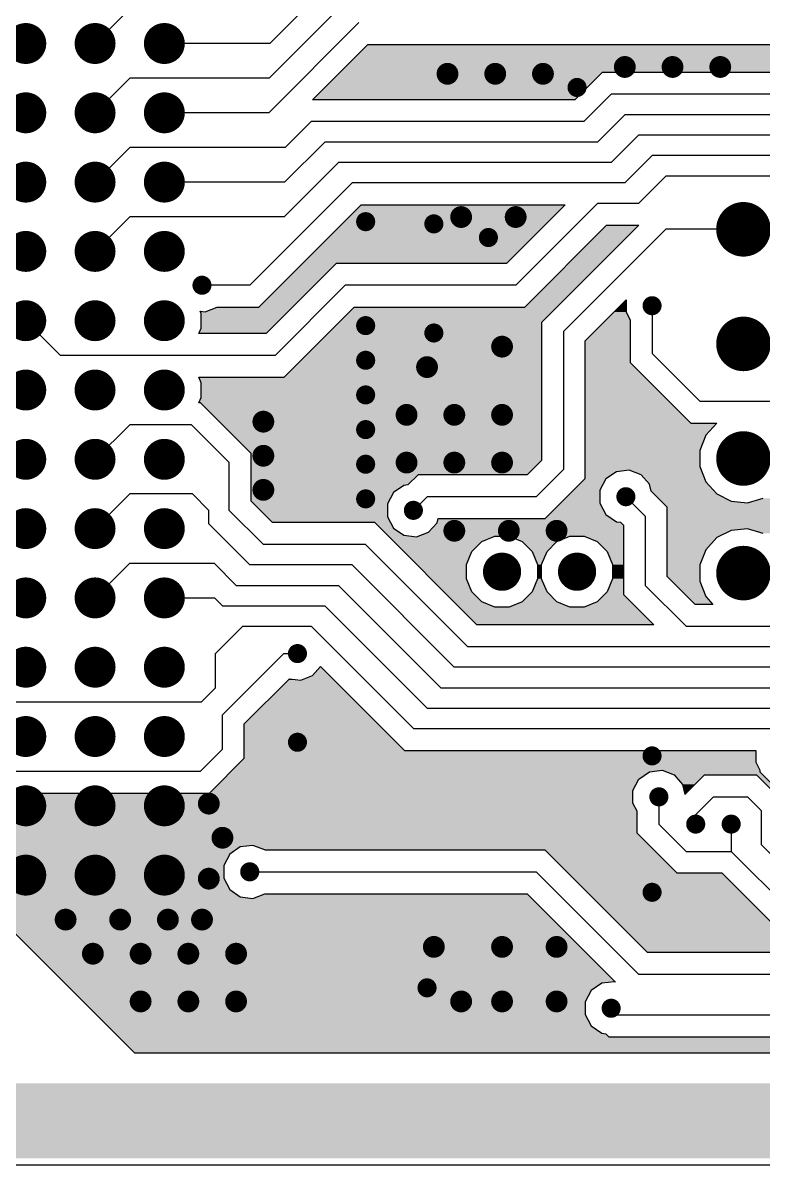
# Model space of a CAD drawing. Extents: x 295 to 953, y 10 to 290.
# Drawn here: x 514.4 to 559.2, y 85 to 154.1 of the extents above; entities that cross this region are included whole.
import ezdxf

# ---------------------------------------------------------------- set-up
doc = ezdxf.new("R2010")
doc.units = 0
doc.header["$LTSCALE"] = 5
doc.header["$MEASUREMENT"] = 0
doc.layers.get('0').update_dxf_attribs({"linetype": 'CONTINUOUS', "lineweight": 25})
doc.layers.add('19_SOLD_GBR', color=4, linetype='CONTINUOUS')

msp = doc.modelspace()

# ---------------------------------------------------------------- linework, layer by layer
at = {"color": 7}
for points, const_width in [([(515.237, 152.832, -1), (514, 152.832, -1)], 1.238), ([(519.428, 152.832, -1), (518.191, 152.832, -1)], 1.238), ([(523.619, 152.832, -1), (522.382, 152.832, -1)], 1.238), ([(551.183, 151.413, -1), (550.523, 151.413, -1)], 0.66), ([(554.07, 151.413, -1), (553.41, 151.413, -1)], 0.66), ([(556.958, 151.413, -1), (556.298, 151.413, -1)], 0.66), ([(540.458, 151, -1), (539.798, 151, -1)], 0.66), ([(543.345, 151, -1), (542.685, 151, -1)], 0.66), ([(546.233, 151, -1), (545.573, 151, -1)], 0.66), ([(548.254, 150.175, -1), (547.676, 150.175, -1)], 0.577), ([(515.237, 148.641, -1), (514, 148.641, -1)], 1.238), ([(519.428, 148.641, -1), (518.191, 148.641, -1)], 1.238), ([(523.619, 148.641, -1), (522.382, 148.641, -1)], 1.238), ([(515.237, 144.45, -1), (514, 144.45, -1)], 1.238), ([(519.428, 144.45, -1), (518.191, 144.45, -1)], 1.238), ([(523.619, 144.45, -1), (522.382, 144.45, -1)], 1.238), ([(558.855, 141.595, -1), (557.205, 141.595, -1)], 1.65), ([(535.466, 142.057, -1), (534.889, 142.057, -1)], 0.577), ([(539.591, 141.925, -1), (539.014, 141.925, -1)], 0.577), ([(541.283, 142.338, -1), (540.623, 142.338, -1)], 0.66), ([(544.583, 142.338, -1), (543.923, 142.338, -1)], 0.66), ([(542.891, 141.1, -1), (542.314, 141.1, -1)], 0.577), ([(515.237, 140.259, -1), (514, 140.259, -1)], 1.238), ([(519.428, 140.259, -1), (518.191, 140.259, -1)], 1.238), ([(523.619, 140.259, -1), (522.382, 140.259, -1)], 1.238), ([(525.566, 138.213, -1), (524.989, 138.213, -1)], 0.577), ([(552.791, 136.975, -1), (552.214, 136.975, -1)], 0.577), ([(515.237, 136.068, -1), (514, 136.068, -1)], 1.238), ([(519.428, 136.068, -1), (518.191, 136.068, -1)], 1.238), ([(523.619, 136.068, -1), (522.382, 136.068, -1)], 1.238), ([(535.466, 135.771, -1), (534.889, 135.771, -1)], 0.577), ([(558.855, 134.665, -1), (557.205, 134.665, -1)], 1.65), ([(539.591, 135.325, -1), (539.014, 135.325, -1)], 0.577), ([(543.758, 134.5, -1), (543.098, 134.5, -1)], 0.66), ([(535.466, 133.675, -1), (534.889, 133.675, -1)], 0.577), ([(539.22, 133.263, -1), (538.56, 133.263, -1)], 0.66), ([(515.237, 131.877, -1), (514, 131.877, -1)], 1.238), ([(519.428, 131.877, -1), (518.191, 131.877, -1)], 1.238), ([(523.619, 131.877, -1), (522.382, 131.877, -1)], 1.238), ([(535.466, 131.58, -1), (534.889, 131.58, -1)], 0.577), ([(529.32, 129.963, -1), (528.66, 129.963, -1)], 0.66), ([(537.983, 130.375, -1), (537.323, 130.375, -1)], 0.66), ([(540.87, 130.375, -1), (540.21, 130.375, -1)], 0.66), ([(543.758, 130.375, -1), (543.098, 130.375, -1)], 0.66), ([(535.466, 129.484, -1), (534.889, 129.484, -1)], 0.577), ([(558.855, 127.735, -1), (557.205, 127.735, -1)], 1.65), ([(515.237, 127.686, -1), (514, 127.686, -1)], 1.238), ([(519.428, 127.686, -1), (518.191, 127.686, -1)], 1.238), ([(523.619, 127.686, -1), (522.382, 127.686, -1)], 1.238), ([(529.32, 127.9, -1), (528.66, 127.9, -1)], 0.66), ([(535.466, 127.389, -1), (534.889, 127.389, -1)], 0.577), ([(537.983, 127.488, -1), (537.323, 127.488, -1)], 0.66), ([(540.87, 127.488, -1), (540.21, 127.488, -1)], 0.66), ([(543.758, 127.488, -1), (543.098, 127.488, -1)], 0.66), ([(529.32, 125.838, -1), (528.66, 125.838, -1)], 0.66), ([(535.466, 125.293, -1), (534.889, 125.293, -1)], 0.577), ([(551.207, 125.425, -1), (550.63, 125.425, -1)], 0.577), ([(538.354, 124.6, -1), (537.776, 124.6, -1)], 0.577), ([(515.237, 123.495, -1), (514, 123.495, -1)], 1.238), ([(519.428, 123.495, -1), (518.191, 123.495, -1)], 1.238), ([(523.619, 123.495, -1), (522.382, 123.495, -1)], 1.238), ([(540.87, 123.363, -1), (540.21, 123.363, -1)], 0.66), ([(544.17, 123.363, -1), (543.51, 123.363, -1)], 0.66), ([(547.058, 123.363, -1), (546.398, 123.363, -1)], 0.66), ([(558.855, 120.805, -1), (557.205, 120.805, -1)], 1.65), ([(544.005, 120.888, -1), (542.85, 120.888, -1)], 1.155), ([(548.543, 120.888, -1), (547.388, 120.888, -1)], 1.155), ([(515.237, 119.304, -1), (514, 119.304, -1)], 1.238), ([(519.428, 119.304, -1), (518.191, 119.304, -1)], 1.238), ([(523.619, 119.304, -1), (522.382, 119.304, -1)], 1.238), ([(515.237, 115.113, -1), (514, 115.113, -1)], 1.238), ([(519.428, 115.113, -1), (518.191, 115.113, -1)], 1.238), ([(523.619, 115.113, -1), (522.382, 115.113, -1)], 1.238), ([(531.341, 115.938, -1), (530.764, 115.938, -1)], 0.577), ([(515.237, 110.922, -1), (514, 110.922, -1)], 1.238), ([(519.428, 110.922, -1), (518.191, 110.922, -1)], 1.238), ([(523.619, 110.922, -1), (522.382, 110.922, -1)], 1.238), ([(531.341, 110.575, -1), (530.764, 110.575, -1)], 0.577), ([(552.791, 109.75, -1), (552.214, 109.75, -1)], 0.577), ([(515.237, 106.731, -1), (514, 106.731, -1)], 1.238), ([(519.428, 106.731, -1), (518.191, 106.731, -1)], 1.238), ([(523.619, 106.731, -1), (522.382, 106.731, -1)], 1.238), ([(553.204, 107.275, -1), (552.626, 107.275, -1)], 0.577), ([(526.02, 106.863, -1), (525.36, 106.863, -1)], 0.66), ([(555.431, 105.625, -1), (554.854, 105.625, -1)], 0.577), ([(557.576, 105.625, -1), (556.999, 105.625, -1)], 0.577), ([(526.845, 104.8, -1), (526.185, 104.8, -1)], 0.66), ([(515.237, 102.54, -1), (514, 102.54, -1)], 1.238), ([(519.428, 102.54, -1), (518.191, 102.54, -1)], 1.238), ([(523.619, 102.54, -1), (522.382, 102.54, -1)], 1.238), ([(526.02, 102.325, -1), (525.36, 102.325, -1)], 0.66), ([(528.454, 102.738, -1), (527.876, 102.738, -1)], 0.577), ([(552.791, 101.5, -1), (552.214, 101.5, -1)], 0.577), ([(517.358, 99.85, -1), (516.698, 99.85, -1)], 0.66), ([(520.658, 99.85, -1), (519.998, 99.85, -1)], 0.66), ([(523.545, 99.85, -1), (522.885, 99.85, -1)], 0.66), ([(525.608, 99.85, -1), (524.948, 99.85, -1)], 0.66), ([(539.633, 98.2, -1), (538.973, 98.2, -1)], 0.66), ([(543.758, 98.2, -1), (543.098, 98.2, -1)], 0.66), ([(547.058, 98.2, -1), (546.398, 98.2, -1)], 0.66), ([(519.008, 97.788, -1), (518.348, 97.788, -1)], 0.66), ([(521.895, 97.788, -1), (521.235, 97.788, -1)], 0.66), ([(524.783, 97.788, -1), (524.123, 97.788, -1)], 0.66), ([(527.67, 97.788, -1), (527.01, 97.788, -1)], 0.66), ([(539.179, 95.725, -1), (538.601, 95.725, -1)], 0.577), ([(521.895, 94.9, -1), (521.235, 94.9, -1)], 0.66), ([(524.783, 94.9, -1), (524.123, 94.9, -1)], 0.66), ([(527.67, 94.9, -1), (527.01, 94.9, -1)], 0.66), ([(541.283, 94.9, -1), (540.623, 94.9, -1)], 0.66), ([(543.758, 94.9, -1), (543.098, 94.9, -1)], 0.66), ([(547.058, 94.9, -1), (546.398, 94.9, -1)], 0.66), ([(550.316, 94.488, -1), (549.739, 94.488, -1)], 0.577)]:
    msp.add_lwpolyline(points, format="xyb", close=True, dxfattribs=dict(at, const_width=const_width))
at = {"layer": '19_SOLD_GBR', "color": 7}
for p, q in [((529.378, 152.832), (533.115, 156.569)), ((518.81, 152.832), (520.905, 154.927)), ((529.345, 150.736), (533.94, 155.331)), ((529.312, 148.641), (534.765, 154.094)), ((529.378, 152.832), (523.001, 152.832)), ((531.972, 149.433), (535.311, 152.774)), ((535.311, 152.774), (565.63, 152.774)), ((518.81, 148.641), (520.905, 150.736)), ((529.345, 150.736), (520.905, 150.736)), ((549.481, 151.082), (547.831, 149.433)), ((564.186, 151.082), (549.481, 151.082)), ((547.831, 149.433), (531.972, 149.433)), ((548.378, 148.113), (550.028, 149.763)), ((563.64, 149.763), (550.028, 149.763)), ((529.312, 148.641), (523.001, 148.641)), ((549.203, 146.875), (550.853, 148.525)), ((562.815, 148.525), (550.853, 148.525)), ((530.31, 146.545), (531.878, 148.113)), ((548.378, 148.113), (531.878, 148.113)), ((550.028, 145.638), (551.678, 147.288)), ((561.99, 147.288), (551.678, 147.288)), ((518.81, 144.45), (520.905, 146.545)), ((530.31, 146.545), (520.905, 146.545)), ((530.277, 144.45), (532.703, 146.875)), ((549.203, 146.875), (532.703, 146.875)), ((550.853, 144.4), (552.503, 146.05)), ((561.165, 146.05), (552.503, 146.05)), ((530.244, 142.354), (533.528, 145.638)), ((550.028, 145.638), (533.528, 145.638)), ((530.277, 144.45), (523.001, 144.45)), ((528.165, 138.213), (534.353, 144.4)), ((550.853, 144.4), (534.353, 144.4)), ((551.678, 143.163), (553.328, 144.813)), ((560.34, 144.813), (553.328, 144.813)), ((528.711, 136.892), (534.899, 143.08)), ((534.899, 143.08), (547.252, 143.08)), ((547.252, 143.08), (543.706, 139.533)), ((544.253, 138.213), (549.203, 143.163)), ((551.678, 143.163), (549.203, 143.163)), ((518.81, 140.259), (520.905, 142.354)), ((530.244, 142.354), (520.905, 142.354)), ((544.799, 136.892), (549.749, 141.842)), ((551.707, 141.842), (545.82, 135.954)), ((549.749, 141.842), (551.707, 141.842)), ((547.14, 135.408), (553.328, 141.595)), ((558.03, 141.595), (553.328, 141.595)), ((533.394, 139.533), (529.153, 135.292)), ((543.706, 139.533), (533.394, 139.533)), ((528.165, 138.213), (525.278, 138.213)), ((529.7, 133.972), (533.94, 138.213)), ((544.253, 138.213), (533.94, 138.213)), ((525.472, 136.61), (526.195, 136.884)), ((526.195, 136.884), (526.203, 136.892)), ((526.203, 136.892), (528.711, 136.892)), ((530.246, 132.652), (534.486, 136.892)), ((534.486, 136.892), (544.799, 136.892)), ((548.46, 134.861), (550.935, 137.335)), ((550.935, 137.335), (550.935, 136.589)), ((552.503, 136.975), (552.503, 134.088)), ((525.172, 136.647), (525.472, 136.61)), ((525.228, 136.511), (525.172, 136.647)), ((525.228, 135.625), (525.228, 136.511)), ((550.935, 136.589), (551.183, 136.117)), ((551.183, 136.117), (551.183, 133.541)), ((514.619, 136.068), (516.714, 133.972)), ((525.091, 135.292), (525.228, 135.625)), ((545.82, 135.954), (545.82, 127.621)), ((547.14, 135.408), (547.14, 127.075)), ((529.153, 135.292), (525.091, 135.292)), ((548.46, 126.529), (548.46, 134.861)), ((555.39, 131.2), (552.503, 134.088)), ((529.7, 133.972), (516.714, 133.972)), ((551.183, 133.541), (554.844, 129.88)), ((525.091, 132.652), (530.246, 132.652)), ((525.228, 132.32), (525.091, 132.652)), ((525.228, 131.434), (525.228, 132.32)), ((525.091, 131.101), (525.228, 131.434)), ((525.18, 131.101), (525.091, 131.101)), ((528.248, 128.034), (525.18, 131.101)), ((555.39, 131.2), (588.803, 131.2)), ((554.844, 129.88), (556.415, 129.88)), ((556.411, 129.878), (555.746, 129.149)), ((556.415, 129.88), (556.411, 129.878)), ((518.81, 127.686), (520.905, 129.781)), ((524.634, 129.781), (520.905, 129.781)), ((524.634, 129.781), (526.928, 127.488)), ((555.746, 129.149), (555.39, 128.228)), ((528.248, 125.146), (528.248, 128.034)), ((555.39, 128.228), (555.39, 127.242)), ((526.928, 124.6), (526.928, 127.488)), ((545.82, 127.621), (544.944, 126.745)), ((555.39, 127.242), (555.746, 126.321)), ((538.344, 126.745), (537.737, 126.139)), ((544.944, 126.745), (538.344, 126.745)), ((545.49, 125.425), (547.14, 127.075)), ((546.036, 124.105), (548.46, 126.529)), ((549.709, 126.496), (549.351, 125.811)), ((550.346, 126.935), (549.709, 126.496)), ((551.113, 127.029), (550.346, 126.935)), ((551.836, 126.753), (551.113, 127.029)), ((552.347, 126.176), (551.836, 126.753)), ((537.492, 126.11), (536.856, 125.671)), ((537.737, 126.139), (537.492, 126.11)), ((549.351, 125.811), (549.351, 125.039)), ((552.451, 125.76), (552.347, 126.176)), ((553.41, 124.8), (552.451, 125.76)), ((555.746, 126.321), (556.411, 125.592)), ((518.81, 123.495), (520.905, 125.59)), ((524.7, 125.59), (520.905, 125.59)), ((524.7, 125.59), (525.69, 124.6)), ((529.536, 123.857), (528.248, 125.146)), ((536.856, 125.671), (536.498, 124.986)), ((538.065, 124.6), (538.89, 125.425)), ((545.49, 125.425), (538.89, 125.425)), ((549.351, 125.039), (549.709, 124.354)), ((550.919, 125.425), (552.09, 124.254)), ((556.411, 125.592), (557.294, 125.151)), ((557.294, 125.151), (558.278, 125.06)), ((558.278, 125.06), (559.228, 125.331)), ((525.69, 123.775), (525.69, 124.6)), ((526.928, 124.6), (528.99, 122.538)), ((536.498, 124.986), (536.498, 124.214)), ((549.709, 124.354), (550.346, 123.915)), ((553.41, 120.609), (553.41, 124.8)), ((525.69, 123.775), (528.165, 121.3)), ((535.724, 123.857), (529.536, 123.857)), ((541.911, 117.67), (535.724, 123.857)), ((536.498, 124.214), (536.856, 123.529)), ((538.982, 123.272), (539.494, 123.849)), ((539.494, 123.849), (539.558, 124.105)), ((539.558, 124.105), (546.036, 124.105)), ((550.346, 123.915), (550.59, 123.886)), ((550.59, 123.886), (550.77, 123.707)), ((550.77, 123.707), (550.77, 119.516)), ((552.09, 124.254), (552.09, 120.063)), ((536.856, 123.529), (537.492, 123.09)), ((537.492, 123.09), (538.26, 122.998)), ((538.26, 122.998), (538.982, 123.272)), ((542.212, 122.706), (543, 123.032)), ((543, 123.032), (543.855, 123.032)), ((543.855, 123.032), (544.642, 122.706)), ((546.749, 122.706), (547.538, 123.032)), ((547.538, 123.032), (548.392, 123.032)), ((548.392, 123.032), (549.179, 122.706)), ((557.294, 123.389), (556.411, 122.948)), ((558.278, 123.48), (557.294, 123.389)), ((559.228, 123.209), (558.278, 123.48)), ((535.178, 122.538), (528.99, 122.538)), ((535.178, 122.538), (541.365, 116.35)), ((541.609, 122.104), (542.212, 122.706)), ((544.642, 122.706), (545.246, 122.104)), ((546.147, 122.104), (546.749, 122.706)), ((549.179, 122.706), (549.783, 122.104)), ((556.411, 122.948), (555.746, 122.219)), ((541.283, 121.315), (541.609, 122.104)), ((545.246, 122.104), (545.573, 121.315)), ((545.82, 121.315), (546.147, 122.104)), ((549.783, 122.104), (550.11, 121.315)), ((555.746, 122.219), (555.39, 121.298)), ((518.81, 119.304), (520.905, 121.399)), ((520.905, 121.399), (526.004, 121.399)), ((527.34, 120.063), (526.004, 121.399)), ((534.353, 121.3), (528.165, 121.3)), ((534.353, 121.3), (540.54, 115.113)), ((541.283, 120.46), (541.283, 121.315)), ((545.573, 121.315), (545.573, 120.46)), ((545.82, 120.46), (545.82, 121.315)), ((550.11, 121.315), (550.11, 120.46)), ((555.39, 121.298), (555.39, 120.312)), ((541.609, 119.673), (541.283, 120.46)), ((545.573, 120.46), (545.246, 119.673)), ((546.147, 119.673), (545.82, 120.46)), ((550.11, 120.46), (549.783, 119.673)), ((555.111, 118.908), (553.41, 120.609)), ((555.39, 120.312), (555.746, 119.391)), ((527.34, 120.063), (533.528, 120.063)), ((539.715, 113.875), (533.528, 120.063)), ((542.212, 119.069), (541.609, 119.673)), ((545.246, 119.673), (544.642, 119.069)), ((546.749, 119.069), (546.147, 119.673)), ((549.783, 119.673), (549.179, 119.069)), ((550.77, 119.516), (552.615, 117.67)), ((554.565, 117.588), (552.09, 120.063)), ((523.001, 119.304), (526.037, 119.304)), ((526.515, 118.825), (526.037, 119.304)), ((526.515, 118.825), (532.703, 118.825)), ((538.89, 112.638), (532.703, 118.825)), ((543, 118.743), (542.212, 119.069)), ((544.642, 119.069), (543.855, 118.743)), ((547.538, 118.743), (546.749, 119.069)), ((549.179, 119.069), (548.392, 118.743)), ((556.187, 118.908), (555.111, 118.908)), ((555.746, 119.391), (556.187, 118.908)), ((543.855, 118.743), (543, 118.743)), ((548.392, 118.743), (547.538, 118.743)), ((527.753, 117.588), (526.103, 115.938)), ((527.753, 117.588), (531.878, 117.588)), ((538.065, 111.4), (531.878, 117.588)), ((552.615, 117.67), (541.911, 117.67)), ((554.565, 117.588), (561.578, 117.588)), ((562.403, 116.35), (541.365, 116.35)), ((526.103, 113.875), (526.103, 115.938)), ((530.228, 115.938), (526.515, 112.225)), ((530.228, 115.938), (531.053, 115.938)), ((531.97, 114.609), (532.448, 115.149)), ((532.448, 115.149), (537.519, 110.08)), ((563.228, 115.113), (540.54, 115.113)), ((527.835, 111.679), (530.574, 114.416)), ((530.574, 114.416), (531.247, 114.335)), ((531.247, 114.335), (531.97, 114.609)), ((526.103, 113.875), (525.245, 113.017)), ((539.715, 113.875), (564.053, 113.875)), ((509.57, 113.017), (525.245, 113.017)), ((538.89, 112.638), (564.878, 112.638)), ((526.515, 110.163), (526.515, 112.225)), ((527.835, 109.616), (527.835, 111.679)), ((538.065, 111.4), (563.228, 111.4)), ((526.515, 110.163), (525.179, 108.826)), ((537.519, 110.08), (558.773, 110.08)), ((558.773, 110.08), (558.773, 109.364)), ((525.725, 107.506), (527.835, 109.616)), ((558.773, 109.364), (559.02, 108.892)), ((511.154, 108.826), (525.179, 108.826)), ((551.706, 108.346), (552.343, 108.785)), ((552.343, 108.785), (553.11, 108.879)), ((553.11, 108.879), (553.832, 108.603)), ((553.832, 108.603), (554.344, 108.026)), ((554.494, 107.42), (555.669, 108.595)), ((555.669, 108.595), (558.824, 108.595)), ((558.824, 108.595), (560.423, 106.996)), ((559.02, 108.892), (559.02, 108.791)), ((559.02, 108.791), (561.856, 105.955)), ((551.348, 107.661), (551.706, 108.346)), ((554.344, 108.026), (554.494, 107.42)), ((511.896, 107.506), (525.725, 107.506)), ((551.348, 106.889), (551.348, 107.661)), ((552.915, 107.275), (552.915, 105.625)), ((556.215, 107.275), (555.143, 106.203)), ((556.215, 107.275), (558.278, 107.275)), ((559.103, 106.45), (558.278, 107.275)), ((551.595, 106.417), (551.348, 106.889)), ((551.595, 105.079), (551.595, 106.417)), ((559.103, 106.45), (559.103, 104.388)), ((555.143, 105.625), (555.143, 106.203)), ((554.019, 102.655), (551.595, 105.079)), ((554.565, 103.975), (552.915, 105.625)), ((557.288, 105.625), (557.288, 103.975)), ((528.36, 104.341), (527.592, 104.247)), ((529.082, 104.066), (528.36, 104.341)), ((560.753, 102.738), (559.103, 104.388)), ((526.956, 103.808), (526.598, 103.124)), ((527.592, 104.247), (526.956, 103.808)), ((529.091, 104.057), (529.082, 104.066)), ((546.036, 104.057), (529.091, 104.057)), ((552.224, 97.87), (546.036, 104.057)), ((554.565, 103.975), (557.288, 103.975)), ((557.288, 103.975), (561, 100.263)), ((526.598, 103.124), (526.598, 102.351)), ((526.598, 102.351), (526.956, 101.667)), ((528.165, 102.738), (545.49, 102.738)), ((551.678, 96.55), (545.49, 102.738)), ((556.741, 102.655), (554.019, 102.655)), ((560.454, 98.943), (556.741, 102.655)), ((526.956, 101.667), (527.592, 101.228)), ((527.592, 101.228), (528.36, 101.135)), ((528.36, 101.135), (529.082, 101.409)), ((529.082, 101.409), (529.091, 101.417)), ((529.091, 101.417), (544.944, 101.417)), ((544.944, 101.417), (550.3, 96.062)), ((521.22, 91.765), (512.558, 100.427)), ((572.994, 97.87), (552.224, 97.87)), ((550.222, 96.091), (549.455, 95.997)), ((550.3, 96.062), (550.222, 96.091)), ((551.678, 96.55), (573.54, 96.55)), ((548.818, 95.558), (548.46, 94.874)), ((549.455, 95.997), (548.818, 95.558)), ((548.46, 94.874), (548.46, 94.101)), ((548.46, 94.101), (548.818, 93.417)), ((550.028, 94.488), (550.44, 94.075)), ((585.915, 94.075), (550.44, 94.075)), ((548.818, 93.417), (549.455, 92.978)), ((549.455, 92.978), (549.699, 92.948)), ((549.699, 92.948), (549.894, 92.755)), ((549.894, 92.755), (586.461, 92.755)), ((744.503, 91.765), (521.22, 91.765)), ((868.478, 85), (508.778, 85))]:
    msp.add_line(p, q, dxfattribs=at)
for points in [[(565.703, 151.082), (565.702, 152.774), (533.621, 151.082), (535.311, 152.774)], [(565.702, 152.774), (565.702, 152.774), (535.311, 152.774), (565.63, 152.774)], [(547.831, 149.433), (549.481, 151.082), (531.972, 149.433), (533.621, 151.082)], [(565.703, 151.082), (565.703, 151.082), (564.186, 151.082), (549.481, 151.082)], [(543.706, 139.533), (547.252, 143.08), (531.351, 139.533), (534.899, 143.08)], [(546.759, 136.892), (551.707, 141.842), (544.799, 136.892), (549.749, 141.842)], [(551.707, 141.842), (551.707, 141.842), (549.749, 141.842), (551.707, 141.842)], [(530.754, 136.892), (533.394, 139.533), (528.711, 136.892), (531.351, 139.533)], [(530.472, 136.61), (530.746, 136.884), (525.472, 136.61), (526.195, 136.884)], [(530.746, 136.884), (530.754, 136.892), (526.195, 136.884), (526.203, 136.892)], [(530.754, 136.892), (530.754, 136.892), (526.203, 136.892), (528.711, 136.892)], [(545.82, 135.954), (546.759, 136.892), (533.547, 135.954), (534.486, 136.892)], [(546.759, 136.892), (546.759, 136.892), (534.486, 136.892), (544.799, 136.892)], [(550.935, 136.589), (550.935, 137.335), (550.189, 136.589), (550.935, 137.335)], [(525.472, 136.61), (525.172, 136.647), (525.187, 136.61), (525.172, 136.647)], [(530.373, 136.511), (530.472, 136.61), (525.228, 136.511), (525.187, 136.61)], [(529.487, 135.625), (530.373, 136.511), (525.228, 135.625), (525.228, 136.511)], [(551.183, 134.861), (551.183, 136.117), (548.46, 134.861), (549.717, 136.117)], [(551.183, 136.117), (550.935, 136.589), (549.717, 136.117), (550.189, 136.589)], [(529.153, 135.292), (529.487, 135.625), (525.091, 135.292), (525.228, 135.625)], [(545.82, 132.652), (545.82, 135.954), (530.246, 132.652), (533.547, 135.954)], [(551.183, 133.541), (551.183, 134.861), (548.46, 133.541), (548.46, 134.861)], [(554.844, 129.88), (551.183, 133.541), (548.46, 129.88), (548.46, 133.541)], [(545.82, 132.32), (545.82, 132.652), (525.228, 132.32), (525.091, 132.652)], [(545.82, 132.652), (545.82, 132.652), (525.091, 132.652), (530.246, 132.652)], [(545.82, 131.434), (545.82, 132.32), (525.228, 131.434), (525.228, 132.32)], [(545.82, 131.101), (545.82, 131.434), (525.091, 131.101), (525.228, 131.434)], [(545.82, 131.101), (545.82, 131.101), (525.18, 131.101), (525.091, 131.101)], [(545.82, 128.034), (545.82, 131.101), (528.248, 128.034), (525.18, 131.101)], [(556.411, 129.878), (556.415, 129.88), (548.46, 129.878), (548.46, 129.88)], [(555.746, 129.149), (556.411, 129.878), (548.46, 129.149), (548.46, 129.878)], [(555.39, 128.228), (555.746, 129.149), (548.46, 128.228), (548.46, 129.149)], [(545.82, 127.621), (545.82, 128.034), (528.248, 127.621), (528.248, 128.034)], [(555.39, 127.242), (555.39, 128.228), (548.46, 127.242), (548.46, 128.228)], [(544.944, 126.745), (545.82, 127.621), (528.248, 126.745), (528.248, 127.621)], [(555.472, 127.029), (555.39, 127.242), (548.46, 127.029), (548.46, 127.242)], [(537.737, 126.139), (538.344, 126.745), (528.248, 126.139), (528.248, 126.745)], [(549.351, 125.811), (549.709, 126.496), (547.742, 125.811), (548.427, 126.496)], [(549.709, 126.496), (549.757, 126.529), (548.427, 126.496), (548.46, 126.529)], [(550.346, 126.935), (551.113, 127.029), (548.46, 126.935), (548.46, 127.029)], [(549.757, 126.529), (550.346, 126.935), (548.46, 126.529), (548.46, 126.935)], [(555.579, 126.753), (555.472, 127.029), (551.836, 126.753), (551.113, 127.029)], [(555.746, 126.321), (555.579, 126.753), (552.219, 126.321), (551.836, 126.753)], [(537.492, 126.11), (537.737, 126.139), (528.248, 126.11), (528.248, 126.139)], [(536.856, 125.671), (537.492, 126.11), (528.248, 125.671), (528.248, 126.11)], [(549.351, 125.606), (549.351, 125.811), (547.538, 125.606), (547.742, 125.811)], [(555.879, 126.176), (555.746, 126.321), (552.347, 126.176), (552.219, 126.321)], [(556.258, 125.76), (555.879, 126.176), (552.451, 125.76), (552.347, 126.176)], [(556.411, 125.592), (556.258, 125.76), (552.619, 125.592), (552.451, 125.76)], [(536.581, 125.146), (536.856, 125.671), (528.248, 125.146), (528.248, 125.671)], [(536.498, 124.986), (536.581, 125.146), (528.408, 124.986), (528.248, 125.146)], [(549.709, 124.354), (549.351, 125.039), (546.285, 124.354), (546.97, 125.039)], [(549.351, 125.039), (549.351, 125.606), (546.97, 125.039), (547.538, 125.606)], [(557.294, 125.151), (556.411, 125.592), (553.059, 125.151), (552.619, 125.592)], [(558.278, 125.06), (557.294, 125.151), (553.15, 125.06), (553.059, 125.151)], [(586.494, 124.8), (586.116, 125.06), (553.41, 124.8), (553.15, 125.06)], [(582.697, 125.06), (581.714, 125.151), (558.278, 125.06), (558.596, 125.151)], [(581.714, 125.151), (581.354, 125.331), (558.596, 125.151), (559.228, 125.331)], [(536.498, 124.214), (536.498, 124.986), (529.18, 124.214), (528.408, 124.986)], [(550.071, 124.105), (549.709, 124.354), (546.036, 124.105), (546.285, 124.354)], [(586.58, 124.74), (586.494, 124.8), (553.41, 124.74), (553.41, 124.8)], [(587.347, 124.648), (586.58, 124.74), (553.41, 124.648), (553.41, 124.74)], [(590.944, 123.48), (589.776, 124.648), (553.41, 123.48), (553.41, 124.648)], [(536.684, 123.857), (536.498, 124.214), (529.536, 123.857), (529.18, 124.214)], [(536.684, 123.857), (536.684, 123.857), (535.724, 123.857), (529.536, 123.857)], [(536.856, 123.529), (536.684, 123.857), (536.052, 123.529), (535.724, 123.857)], [(550.77, 123.272), (550.77, 123.707), (538.982, 123.272), (539.368, 123.707)], [(550.77, 123.707), (550.627, 123.849), (539.368, 123.707), (539.494, 123.849)], [(550.627, 123.849), (550.59, 123.886), (539.494, 123.849), (539.503, 123.886)], [(550.59, 123.886), (550.346, 123.915), (539.503, 123.886), (539.511, 123.915)], [(550.346, 123.915), (550.071, 124.105), (539.511, 123.915), (539.558, 124.105)], [(550.071, 124.105), (550.071, 124.105), (543, 124.105), (546.036, 124.105)], [(537.492, 123.09), (536.856, 123.529), (536.491, 123.09), (536.052, 123.529)], [(538.26, 122.998), (537.492, 123.09), (536.583, 122.998), (536.491, 123.09)], [(542.212, 122.706), (542.917, 122.998), (536.875, 122.706), (536.583, 122.998)], [(542.917, 122.998), (543, 123.032), (538.26, 122.998), (538.351, 123.032)], [(550.77, 123.032), (550.77, 123.272), (538.351, 123.032), (538.982, 123.272)], [(547.538, 123.032), (547.538, 123.032), (543.855, 123.032), (543, 123.032)], [(546.749, 122.706), (547.538, 123.032), (544.642, 122.706), (543.855, 123.032)], [(550.77, 123.032), (550.77, 123.032), (548.392, 123.032), (547.538, 123.032)], [(550.77, 122.706), (550.77, 123.032), (549.179, 122.706), (548.392, 123.032)], [(557.294, 123.389), (558.278, 123.48), (553.41, 123.389), (553.41, 123.48)], [(556.411, 122.948), (557.294, 123.389), (553.41, 122.948), (553.41, 123.389)], [(581.714, 123.389), (582.698, 123.48), (558.596, 123.389), (558.278, 123.48)], [(581.354, 123.209), (581.714, 123.389), (559.228, 123.209), (558.596, 123.389)], [(541.609, 122.104), (542.212, 122.706), (537.478, 122.104), (536.875, 122.706)], [(546.147, 122.104), (546.749, 122.706), (545.246, 122.104), (544.642, 122.706)], [(550.77, 122.104), (550.77, 122.706), (549.783, 122.104), (549.179, 122.706)], [(555.746, 122.219), (556.411, 122.948), (553.41, 122.219), (553.41, 122.948)], [(541.283, 121.315), (541.609, 122.104), (538.266, 121.315), (537.478, 122.104)], [(545.82, 121.315), (546.147, 122.104), (545.573, 121.315), (545.246, 122.104)], [(550.77, 121.315), (550.77, 122.104), (550.11, 121.315), (549.783, 122.104)], [(555.39, 121.298), (555.746, 122.219), (553.41, 121.298), (553.41, 122.219)], [(541.283, 120.46), (541.283, 121.315), (539.121, 120.46), (538.266, 121.315)], [(545.82, 120.46), (545.82, 121.315), (545.573, 120.46), (545.573, 121.315)], [(550.77, 120.46), (550.77, 121.315), (550.11, 120.46), (550.11, 121.315)], [(555.39, 120.609), (555.39, 121.298), (553.41, 120.609), (553.41, 121.298)], [(541.609, 119.673), (541.283, 120.46), (539.908, 119.673), (539.121, 120.46)], [(546.147, 119.673), (545.82, 120.46), (545.246, 119.673), (545.573, 120.46)], [(550.77, 119.673), (550.77, 120.46), (549.783, 119.673), (550.11, 120.46)], [(555.39, 120.312), (555.39, 120.609), (553.707, 120.312), (553.41, 120.609)], [(555.746, 119.391), (555.39, 120.312), (554.628, 119.391), (553.707, 120.312)], [(542.212, 119.069), (541.609, 119.673), (540.512, 119.069), (539.908, 119.673)], [(546.749, 119.069), (546.147, 119.673), (544.642, 119.069), (545.246, 119.673)], [(551.217, 119.069), (550.77, 119.516), (549.179, 119.069), (549.627, 119.516)], [(550.77, 119.516), (550.77, 119.673), (549.627, 119.516), (549.783, 119.673)], [(543, 118.743), (542.212, 119.069), (540.839, 118.743), (540.512, 119.069)], [(547.538, 118.743), (546.749, 119.069), (543.855, 118.743), (544.642, 119.069)], [(551.543, 118.743), (551.217, 119.069), (548.392, 118.743), (549.179, 119.069)], [(556.187, 118.908), (555.746, 119.391), (555.111, 118.908), (554.628, 119.391)], [(552.615, 117.67), (551.543, 118.743), (541.911, 117.67), (540.839, 118.743)], [(532.988, 114.609), (532.448, 115.149), (531.97, 114.609), (532.448, 115.149)], [(535.92, 111.679), (533.262, 114.335), (527.835, 111.679), (530.493, 114.335)], [(531.247, 114.335), (530.574, 114.416), (530.493, 114.335), (530.574, 114.416)], [(533.262, 114.335), (532.988, 114.609), (531.247, 114.335), (531.97, 114.609)], [(537.519, 110.08), (535.92, 111.679), (527.835, 110.08), (527.835, 111.679)], [(558.773, 109.616), (558.773, 110.08), (527.835, 109.616), (527.835, 110.08)], [(558.773, 110.08), (558.773, 110.08), (553.11, 110.08), (558.773, 110.08)], [(559.02, 108.892), (558.773, 109.364), (527.111, 108.892), (527.583, 109.364)], [(558.773, 109.364), (558.773, 109.616), (527.583, 109.364), (527.835, 109.616)], [(551.706, 108.346), (552.343, 108.785), (526.565, 108.346), (527.003, 108.785)], [(552.343, 108.785), (553.11, 108.879), (527.003, 108.785), (527.097, 108.879)], [(559.02, 108.879), (559.02, 108.892), (527.097, 108.879), (527.111, 108.892)], [(559.02, 108.791), (559.02, 108.879), (553.339, 108.791), (553.11, 108.879)], [(559.208, 108.603), (559.02, 108.791), (553.832, 108.603), (553.339, 108.791)], [(559.216, 108.595), (559.208, 108.603), (553.84, 108.595), (553.832, 108.603)], [(555.1, 108.026), (555.669, 108.595), (554.344, 108.026), (553.84, 108.595)], [(559.216, 108.595), (559.216, 108.595), (558.824, 108.595), (555.669, 108.595)], [(560.815, 106.996), (559.216, 108.595), (560.423, 106.996), (558.824, 108.595)], [(551.348, 107.661), (551.706, 108.346), (525.88, 107.661), (526.565, 108.346)], [(554.494, 107.42), (555.1, 108.026), (554.494, 107.42), (554.344, 108.026)], [(551.348, 106.889), (551.348, 107.349), (511.449, 106.889), (511.856, 107.349)], [(551.348, 107.349), (551.348, 107.506), (511.856, 107.349), (511.896, 107.506)], [(551.348, 107.506), (551.348, 107.506), (511.896, 107.506), (525.725, 107.506)], [(551.348, 107.506), (551.348, 107.661), (525.725, 107.506), (525.88, 107.661)], [(551.595, 106.417), (551.553, 106.498), (506.88, 106.417), (506.88, 106.498)], [(551.595, 105.079), (551.595, 106.417), (506.88, 105.079), (506.88, 106.417)], [(551.553, 106.498), (551.409, 106.772), (510.622, 106.498), (511.345, 106.772)], [(551.409, 106.772), (551.348, 106.889), (511.345, 106.772), (511.449, 106.889)], [(552.333, 104.341), (551.595, 105.079), (506.88, 104.341), (506.88, 105.079)], [(527.592, 104.247), (528.36, 104.341), (506.88, 104.247), (506.88, 104.341)], [(552.608, 104.066), (552.333, 104.341), (529.082, 104.066), (528.36, 104.341)], [(526.956, 103.808), (527.592, 104.247), (506.88, 103.808), (506.88, 104.247)], [(526.598, 103.124), (526.956, 103.808), (506.88, 103.124), (506.88, 103.808)], [(552.616, 104.057), (552.608, 104.066), (529.091, 104.057), (529.082, 104.066)], [(552.616, 104.057), (552.616, 104.057), (546.036, 104.057), (529.091, 104.057)], [(554.019, 102.655), (552.616, 104.057), (547.439, 102.655), (546.036, 104.057)], [(526.598, 102.351), (526.598, 103.124), (506.88, 102.351), (506.88, 103.124)], [(526.956, 101.667), (526.598, 102.351), (506.88, 101.667), (506.88, 102.351)], [(560.454, 98.943), (556.741, 102.655), (551.151, 98.943), (547.439, 102.655)], [(527.099, 101.568), (526.956, 101.667), (506.88, 101.568), (506.88, 101.667)], [(527.592, 101.228), (527.099, 101.568), (507.22, 101.228), (506.88, 101.568)], [(528.36, 101.135), (527.592, 101.228), (507.312, 101.135), (507.22, 101.228)], [(545.934, 100.427), (545.226, 101.135), (508.02, 100.427), (507.312, 101.135)], [(545.226, 101.135), (544.952, 101.409), (528.36, 101.135), (529.082, 101.409)], [(544.952, 101.409), (544.944, 101.417), (529.082, 101.409), (529.091, 101.417)], [(544.944, 101.417), (544.944, 101.417), (529.091, 101.417), (544.944, 101.417)], [(545.934, 100.427), (545.934, 100.427), (512.558, 100.427), (508.02, 100.427)], [(550.27, 96.091), (545.934, 100.427), (516.894, 96.091), (512.558, 100.427)], [(564.718, 98.753), (564.442, 98.943), (551.341, 98.753), (551.151, 98.943)], [(565.485, 98.66), (564.718, 98.753), (551.433, 98.66), (551.341, 98.753)], [(572.994, 97.87), (573.784, 98.66), (552.224, 97.87), (551.433, 98.66)], [(549.455, 95.997), (550.222, 96.091), (516.988, 95.997), (516.894, 96.091)], [(550.3, 96.062), (550.222, 96.091), (550.3, 96.062), (550.27, 96.091)], [(548.818, 95.558), (549.455, 95.997), (517.427, 95.558), (516.988, 95.997)], [(548.46, 94.874), (548.818, 95.558), (518.112, 94.874), (517.427, 95.558)], [(548.46, 94.101), (548.46, 94.874), (518.884, 94.101), (518.112, 94.874)], [(548.818, 93.417), (548.46, 94.101), (519.569, 93.417), (518.884, 94.101)], [(549.455, 92.978), (548.818, 93.417), (520.007, 92.978), (519.569, 93.417)], [(549.699, 92.948), (549.455, 92.978), (520.037, 92.948), (520.007, 92.978)], [(549.894, 92.755), (549.699, 92.948), (520.23, 92.755), (520.037, 92.948)], [(605.581, 92.343), (605.169, 92.755), (520.643, 92.343), (520.23, 92.755)], [(744.097, 92.088), (743.975, 92.343), (520.897, 92.088), (520.643, 92.343)], [(744.503, 91.765), (744.097, 92.088), (521.22, 91.765), (520.897, 92.088)], [(868.065, 88.465), (868.065, 89.95), (505.89, 88.465), (505.89, 89.95)], [(868.065, 89.95), (868.065, 89.95), (505.89, 89.95), (856.928, 89.95)], [(868.065, 85.825), (868.065, 88.465), (508.53, 85.825), (505.89, 88.465)], [(867.653, 85.413), (868.065, 85.825), (508.943, 85.413), (508.53, 85.825)]]:
    msp.add_solid(points, dxfattribs=at)

doc.saveas('drawing.dxf')
